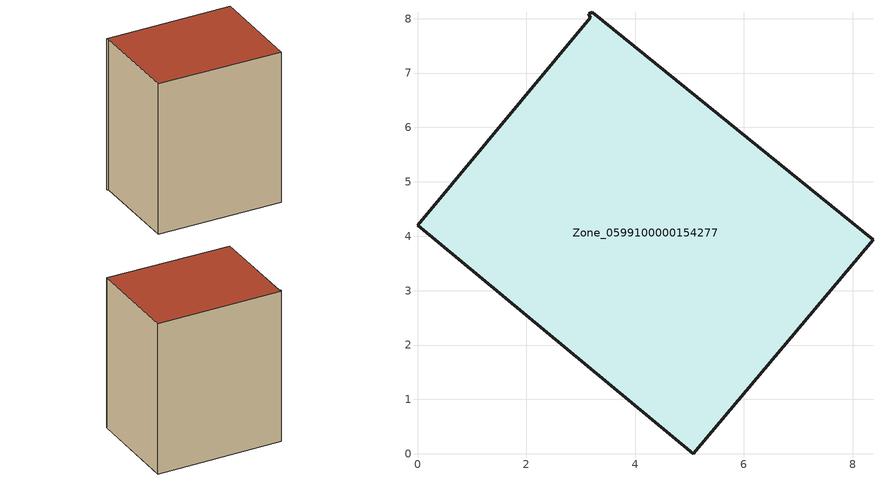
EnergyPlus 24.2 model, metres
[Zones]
Zone_0599100000154277
 floor ground (C_G): 8.37,3.94 5.07,0 0,4.2 3.17,8.02 3.15,8.09 3.21,8.12 z0
 wall outside (C_F): 5.07,0 8.37,3.94 3.21,8.12 3.15,8.09 3.17,8.02 0,4.2 5.07,0 z0:8.06
 roof outside (C_R): 0,4.2 5.07,0 8.37,3.94 3.21,8.12 3.15,8.09 3.17,8.02 z8.06
[BUILDING]
Pand.0599100000154277: North Axis=0; Terrain=City; Loads Convergence Tolerance Value=0.04; Temperature Convergence Tolerance Value=0.4; Solar Distribution=FullExterior; Maximum Number of Warmup Days=25; Minimum Number of Warmup Days=1
[Site:Location]
Rotterdam.The.Hague.AP_ZH_NLD Design_Conditions: Latitude=51.96; Longitude=4.45; Time Zone=1; Elevation=-4.5
[SITE:GROUNDTEMPERATURE:BUILDINGSURFACE]
18, 18, 18, 18, 18, 18, 18, 18, 18, 18, 18, 18
[MATERIAL] Thermal Absorptance=0.9; Solar Absorptance=0.7; Visible Absorptance=0.7
Name | Roughness | Thickness | Conductivity | Density | Specific Heat
G.TI.1946 | MediumSmooth | 0.15 | 1 | 540 | 1210
F.TI.1946 | Rough | 0.3 | 0.857143 | 1920 | 840
R.TI.1946 | MediumRough | 0.2 | 0.1 | 1500 | 1000
[CONSTRUCTION]
C_G: G.TI.1946
C_F: F.TI.1946
C_R: R.TI.1946
[ZONE]
Zone_0599100000154277: Type=1; Multiplier=1; Ceiling Height=Autocalculate; Volume=Autocalculate; Floor Area=autocalculate; Part of Total Floor Area=Yes
[ZONEINFILTRATION:DESIGNFLOWRATE]
Infil_Zone_0599100000154277: Zone or ZoneList or Space or SpaceList=Zone_0599100000154277; Schedule=AlwaysOn; Design Flow Rate Calculation Method=Flow/Area; Flow Rate per Floor Area=0.003; Constant Term Coefficient=1; Temperature Term Coefficient=0; Velocity Term Coefficient=0; Velocity Squared Term Coefficient=0
[HVACTEMPLATE:ZONE:IDEALLOADSAIRSYSTEM]
Zone_0599100000154277: Maximum Heating Supply Air Temperature=50; Minimum Cooling Supply Air Temperature=13; Maximum Heating Supply Air Humidity Ratio=0.0156; Minimum Cooling Supply Air Humidity Ratio=0.0077; Heating Limit=NoLimit; Cooling Limit=NoLimit; Dehumidification Control Type=ConstantSensibleHeatRatio; Cooling Sensible Heat Ratio=0.7; Dehumidification Setpoint=60; Humidification Control Type=None; Humidification Setpoint=30; Outdoor Air Method=None; Outdoor Air Flow Rate per Person=0.00944; Outdoor Air Flow Rate per Zone Floor Area=0; Outdoor Air Flow Rate per Zone=0; Demand Controlled Ventilation Type=None; Outdoor Air Economizer Type=NoEconomizer; Heat Recovery Type=None; Sensible Heat Recovery Effectiveness=0.7; Latent Heat Recovery Effectiveness=0.65
[ZONECONTROL:THERMOSTAT]
ThermostatControl_Zone_0599100000154277: Zone or ZoneList=Zone_0599100000154277; Control Type Schedule=DualSetpointControlType; Control 1=Thermostat_Zone_0599100000154277; Temperature Difference Between Cutout And Setpoint=0
[THERMOSTATSETPOINT:DUALSETPOINT]
Thermostat_Zone_0599100000154277: Heating Setpoint Temperature Schedule=HeatingSetpoint_Zone_0599100000154277; Cooling Setpoint Temperature Schedule=CoolingSetpoint_Zone_0599100000154277
[SCHEDULE:COMPACT]
HeatingSetpoint_Zone_0599100000154277: Through: 12/31, For: AllDays, Until: 24:00, 21
CoolingSetpoint_Zone_0599100000154277: Through: 12/31, For: AllDays, Until: 24:00, 24
DualSetpointControlType: Through: 12/31, For: AllDays, Until: 24:00, 4
AlwaysOn: Through: 12/31, For: AllDays, Until: 24:00, 1
